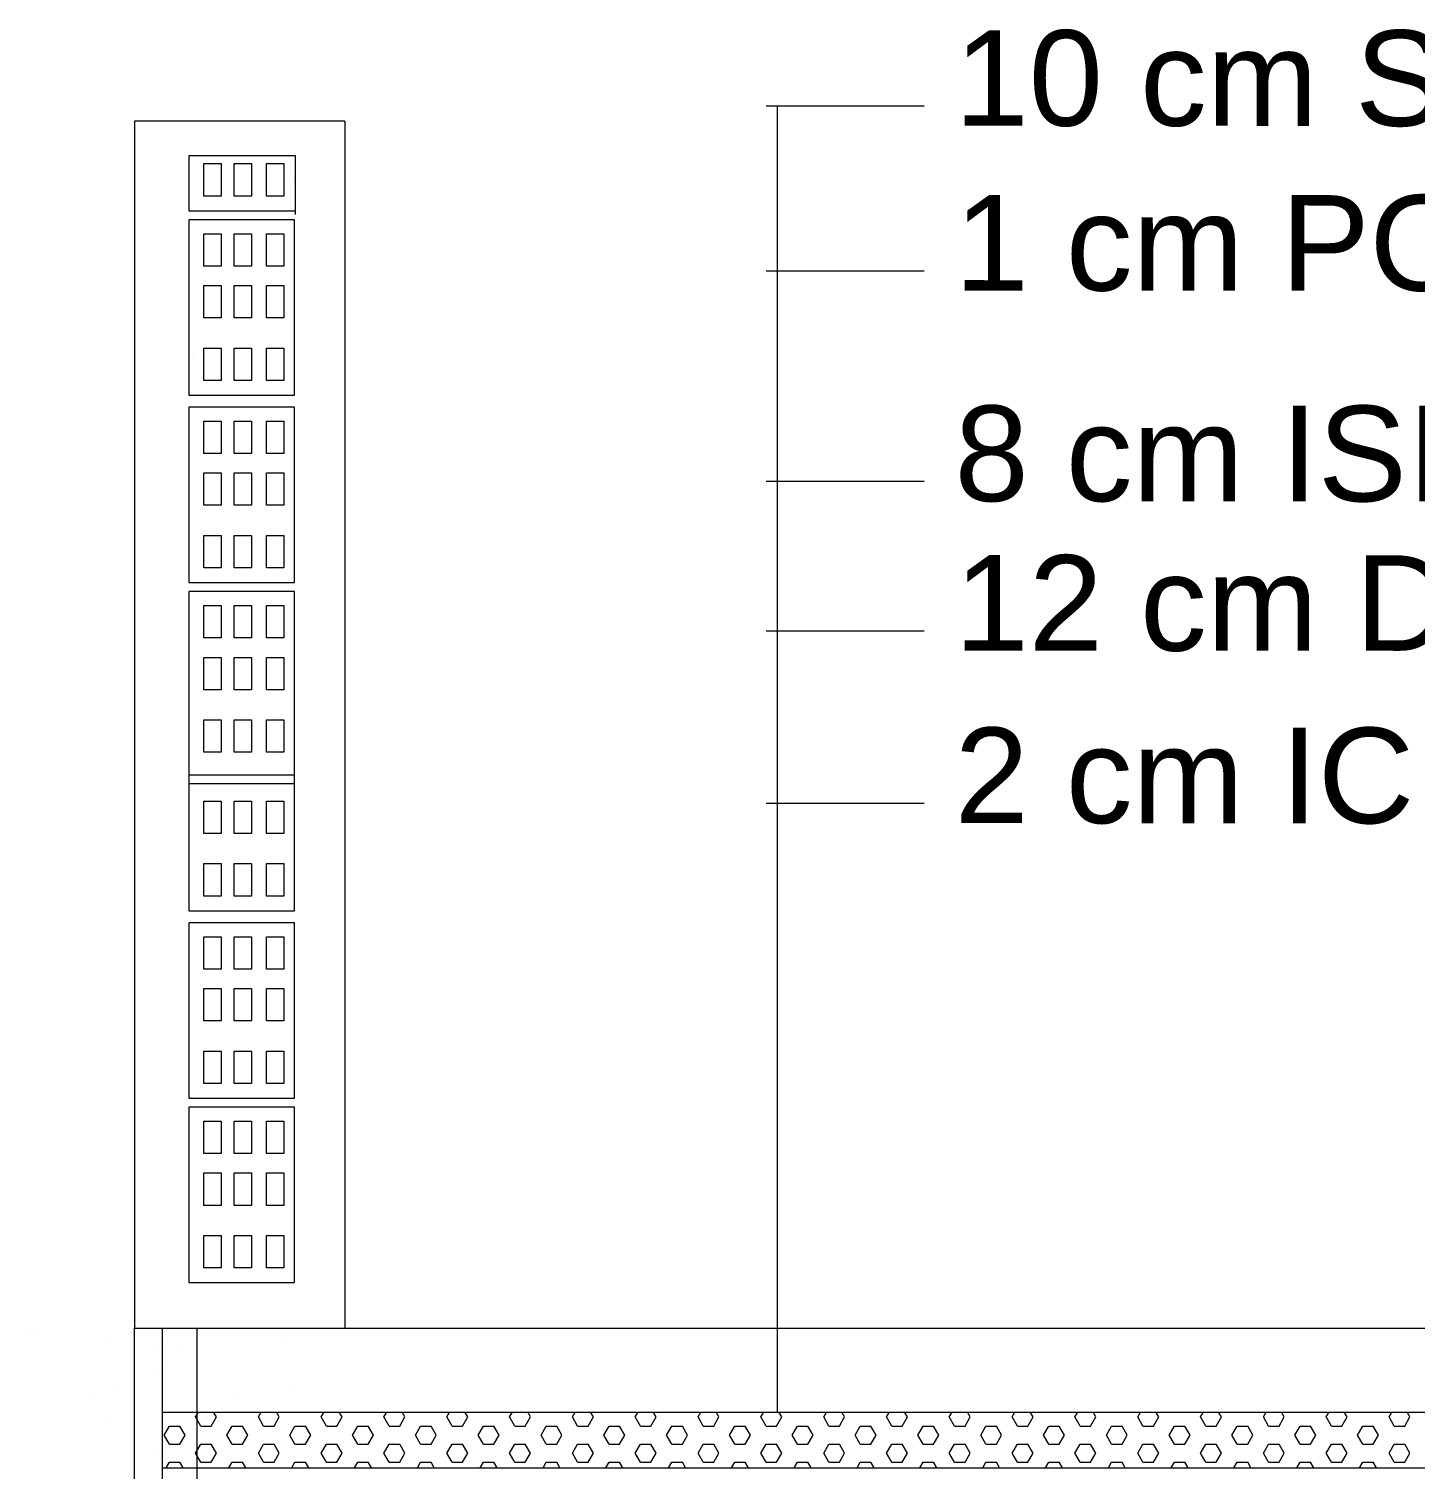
# Model space of a CAD drawing. Header units: inches. Extents: x -7543 to -822, y 102837 to 190349.
# Drawn here: x -822.4852 to -822.4356, y 102837.2786 to 102837.3302 of the extents above; entities that cross this region are included whole.
import ezdxf

# ---------------------------------------------------------------- set-up
doc = ezdxf.new("R2010")
doc.units = ezdxf.units.IN
doc.header["$MEASUREMENT"] = 0
doc.layers.add('PENCERE', color=7, linetype='Continuous', lineweight=18, true_color=0xffb360)
doc.styles.add('MAHAL', font='arial.ttf', dxfattribs={"height": 0.13})

msp = doc.modelspace()

# ---------------------------------------------------------------- linework, layer by layer
at = {"layer": 'PENCERE'}
for p, q in [((-822.4588410978145, 102837.3274875827), (-822.453181885405, 102837.3274875827)), ((-822.4584410642267, 102837.3274875827), (-822.4584410642267, 102837.280696289)), ((-822.4739351920208, 102837.326943945), (-822.4814603132693, 102837.326943945)), ((-822.4814603132693, 102837.326943945), (-822.4814603132693, 102837.283696289)), ((-822.4739351920208, 102837.326943945), (-822.4739351920208, 102837.283696289)), ((-822.479518235737, 102837.3257103468), (-822.479518235737, 102837.3237304845)), ((-822.479518235737, 102837.3257103468), (-822.4757053703033, 102837.3257103468)), ((-822.4757053703033, 102837.3257103468), (-822.4757053703033, 102837.3235943849)), ((-822.4789752778863, 102837.3254179488), (-822.4783566846136, 102837.3254179488)), ((-822.4789752778863, 102837.3242585491), (-822.4789752778863, 102837.3254179488)), ((-822.4783566846136, 102837.3254179488), (-822.4783566846136, 102837.3242585491)), ((-822.4778927302858, 102837.3254179488), (-822.4772741370131, 102837.3254179488)), ((-822.4778927302858, 102837.3242585491), (-822.4778927302858, 102837.3254179488)), ((-822.4772741370131, 102837.3254179488), (-822.4772741370131, 102837.3242585491)), ((-822.4767328600884, 102837.3254179488), (-822.4761142668157, 102837.3254179488)), ((-822.4767328600884, 102837.3242585491), (-822.4767328600884, 102837.3254179488)), ((-822.4761142668157, 102837.3254179488), (-822.4761142668157, 102837.3242585491)), ((-822.4757316780556, 102837.3248631115), (-822.4757381957065, 102837.3248654304)), ((-822.4783566846136, 102837.3242585491), (-822.4789752778863, 102837.3242585491)), ((-822.4772741370131, 102837.3242585491), (-822.4778927302858, 102837.3242585491)), ((-822.4761142668157, 102837.3242585491), (-822.4767328600884, 102837.3242585491)), ((-822.479518235737, 102837.3237304845), (-822.4757316780556, 102837.3237304845)), ((-822.4757316780556, 102837.3234096314), (-822.479518235737, 102837.3234096314)), ((-822.479518235737, 102837.3234096314), (-822.479518235737, 102837.3171253519)), ((-822.4757316780556, 102837.3171253519), (-822.4757316780556, 102837.3234096314)), ((-822.4789752778863, 102837.3229093765), (-822.4783566846136, 102837.3229093765)), ((-822.4789752778863, 102837.3217499767), (-822.4789752778863, 102837.3229093765)), ((-822.4783566846136, 102837.3229093765), (-822.4783566846136, 102837.3217499767)), ((-822.4778927302858, 102837.3229093765), (-822.4772741370131, 102837.3229093765)), ((-822.4778927302858, 102837.3217499767), (-822.4778927302858, 102837.3229093765)), ((-822.4772741370131, 102837.3229093765), (-822.4772741370131, 102837.3217499767)), ((-822.4767328600884, 102837.3229093765), (-822.4761142668157, 102837.3229093765)), ((-822.4767328600884, 102837.3217499767), (-822.4767328600884, 102837.3229093765)), ((-822.4761142668157, 102837.3229093765), (-822.4761142668157, 102837.3217499767)), ((-822.4783566846136, 102837.3217499767), (-822.4789752778863, 102837.3217499767)), ((-822.4772741370131, 102837.3217499767), (-822.4778927302858, 102837.3217499767)), ((-822.4761142668157, 102837.3217499767), (-822.4767328600884, 102837.3217499767)), ((-822.4588410978145, 102837.3215837677), (-822.453181885405, 102837.3215837677)), ((-822.4789752778863, 102837.3210543318), (-822.4783566846136, 102837.3210543318)), ((-822.4789752778863, 102837.3198949321), (-822.4789752778863, 102837.3210543318)), ((-822.4783566846136, 102837.3210543318), (-822.4783566846136, 102837.3198949321)), ((-822.4778927302858, 102837.3210543318), (-822.4772741370131, 102837.3210543318)), ((-822.4778927302858, 102837.3198949321), (-822.4778927302858, 102837.3210543318)), ((-822.4772741370131, 102837.3210543318), (-822.4772741370131, 102837.3198949321)), ((-822.4767328600884, 102837.3210543318), (-822.4761142668157, 102837.3210543318)), ((-822.4767328600884, 102837.3198949321), (-822.4767328600884, 102837.3210543318)), ((-822.4761142668157, 102837.3210543318), (-822.4761142668157, 102837.3198949321)), ((-822.4783566846136, 102837.3198949321), (-822.4789752778863, 102837.3198949321)), ((-822.4772741370131, 102837.3198949321), (-822.4778927302858, 102837.3198949321)), ((-822.4761142668157, 102837.3198949321), (-822.4767328600884, 102837.3198949321)), ((-822.4793781268207, 102837.3185422617), (-822.4793781268207, 102837.3185422617)), ((-822.4789752778863, 102837.3188128163), (-822.4783566846136, 102837.3188128163)), ((-822.4789752778863, 102837.3176534166), (-822.4789752778863, 102837.3188128163)), ((-822.4783566846136, 102837.3188128163), (-822.4783566846136, 102837.3176534166)), ((-822.4778927302858, 102837.3188128163), (-822.4772741370131, 102837.3188128163)), ((-822.4778927302858, 102837.3176534166), (-822.4778927302858, 102837.3188128163)), ((-822.4772741370131, 102837.3188128163), (-822.4772741370131, 102837.3176534166)), ((-822.4767328600884, 102837.3188128163), (-822.4761142668157, 102837.3188128163)), ((-822.4767328600884, 102837.3176534166), (-822.4767328600884, 102837.3188128163)), ((-822.4761142668157, 102837.3188128163), (-822.4761142668157, 102837.3176534166)), ((-822.4783566846136, 102837.3176534166), (-822.4789752778863, 102837.3176534166)), ((-822.4772741370131, 102837.3176534166), (-822.4778927302858, 102837.3176534166)), ((-822.4761142668157, 102837.3176534166), (-822.4767328600884, 102837.3176534166)), ((-822.479518235737, 102837.3171253519), (-822.4757316780556, 102837.3171253519)), ((-822.4757316780556, 102837.3166925434), (-822.479518235737, 102837.3166925434)), ((-822.479518235737, 102837.3166925434), (-822.479518235737, 102837.3104082638)), ((-822.4757316780556, 102837.3104082638), (-822.4757316780556, 102837.3166925434)), ((-822.4789752778863, 102837.3161922884), (-822.4783566846136, 102837.3161922884)), ((-822.4789752778863, 102837.3150328886), (-822.4789752778863, 102837.3161922884)), ((-822.4783566846136, 102837.3161922884), (-822.4783566846136, 102837.3150328886)), ((-822.4778927302858, 102837.3161922884), (-822.4772741370131, 102837.3161922884)), ((-822.4778927302858, 102837.3150328886), (-822.4778927302858, 102837.3161922884)), ((-822.4772741370131, 102837.3161922884), (-822.4772741370131, 102837.3150328886)), ((-822.4767328600884, 102837.3161922884), (-822.4761142668157, 102837.3161922884)), ((-822.4767328600884, 102837.3150328886), (-822.4767328600884, 102837.3161922884)), ((-822.4761142668157, 102837.3161922884), (-822.4761142668157, 102837.3150328886)), ((-822.4783566846136, 102837.3150328886), (-822.4789752778863, 102837.3150328886)), ((-822.4772741370131, 102837.3150328886), (-822.4778927302858, 102837.3150328886)), ((-822.4761142668157, 102837.3150328886), (-822.4767328600884, 102837.3150328886)), ((-822.4789752778863, 102837.3143372437), (-822.4783566846136, 102837.3143372437)), ((-822.4789752778863, 102837.313177844), (-822.4789752778863, 102837.3143372437)), ((-822.4783566846136, 102837.3143372437), (-822.4783566846136, 102837.313177844)), ((-822.4778927302858, 102837.3143372437), (-822.4772741370131, 102837.3143372437)), ((-822.4778927302858, 102837.313177844), (-822.4778927302858, 102837.3143372437)), ((-822.4772741370131, 102837.3143372437), (-822.4772741370131, 102837.313177844)), ((-822.4767328600884, 102837.3143372437), (-822.4761142668157, 102837.3143372437)), ((-822.4767328600884, 102837.313177844), (-822.4767328600884, 102837.3143372437)), ((-822.4761142668157, 102837.3143372437), (-822.4761142668157, 102837.313177844)), ((-822.4588410978145, 102837.3140387391), (-822.453181885405, 102837.3140387391)), ((-822.4783566846136, 102837.313177844), (-822.4789752778863, 102837.313177844)), ((-822.4772741370131, 102837.313177844), (-822.4778927302858, 102837.313177844)), ((-822.4761142668157, 102837.313177844), (-822.4767328600884, 102837.313177844)), ((-822.4789752778863, 102837.3120957282), (-822.4783566846136, 102837.3120957282)), ((-822.4789752778863, 102837.3109363285), (-822.4789752778863, 102837.3120957282)), ((-822.4783566846136, 102837.3120957282), (-822.4783566846136, 102837.3109363285)), ((-822.4778927302858, 102837.3120957282), (-822.4772741370131, 102837.3120957282)), ((-822.4778927302858, 102837.3109363285), (-822.4778927302858, 102837.3120957282)), ((-822.4772741370131, 102837.3120957282), (-822.4772741370131, 102837.3109363285)), ((-822.4767328600884, 102837.3120957282), (-822.4761142668157, 102837.3120957282)), ((-822.4767328600884, 102837.3109363285), (-822.4767328600884, 102837.3120957282)), ((-822.4761142668157, 102837.3120957282), (-822.4761142668157, 102837.3109363285)), ((-822.4783566846136, 102837.3109363285), (-822.4789752778863, 102837.3109363285)), ((-822.4772741370131, 102837.3109363285), (-822.4778927302858, 102837.3109363285)), ((-822.4761142668157, 102837.3109363285), (-822.4767328600884, 102837.3109363285)), ((-822.479518235737, 102837.3104082638), (-822.4757316780556, 102837.3104082638)), ((-822.479518235737, 102837.3100874108), (-822.479518235737, 102837.3038031313)), ((-822.4757316780556, 102837.3100874108), (-822.479518235737, 102837.3100874108)), ((-822.4757316780556, 102837.3038031313), (-822.4757316780556, 102837.3100874108)), ((-822.4789752778863, 102837.3095871559), (-822.4783566846136, 102837.3095871559)), ((-822.4789752778863, 102837.3084277561), (-822.4789752778863, 102837.3095871559)), ((-822.4783566846136, 102837.3095871559), (-822.4783566846136, 102837.3084277561)), ((-822.4778927302858, 102837.3095871559), (-822.4772741370131, 102837.3095871559)), ((-822.4778927302858, 102837.3084277561), (-822.4778927302858, 102837.3095871559)), ((-822.4772741370131, 102837.3095871559), (-822.4772741370131, 102837.3084277561)), ((-822.4767328600884, 102837.3095871559), (-822.4761142668157, 102837.3095871559)), ((-822.4767328600884, 102837.3084277561), (-822.4767328600884, 102837.3095871559)), ((-822.4761142668157, 102837.3095871559), (-822.4761142668157, 102837.3084277561)), ((-822.4588410978133, 102837.3086819953), (-822.4531818854039, 102837.3086819953)), ((-822.4783566846136, 102837.3084277561), (-822.4789752778863, 102837.3084277561)), ((-822.4772741370131, 102837.3084277561), (-822.4778927302858, 102837.3084277561)), ((-822.4761142668157, 102837.3084277561), (-822.4767328600884, 102837.3084277561)), ((-822.4789752778863, 102837.3077321112), (-822.4783566846136, 102837.3077321112)), ((-822.4789752778863, 102837.3065727115), (-822.4789752778863, 102837.3077321112)), ((-822.4783566846136, 102837.3077321112), (-822.4783566846136, 102837.3065727115)), ((-822.4778927302858, 102837.3077321112), (-822.4772741370131, 102837.3077321112)), ((-822.4778927302858, 102837.3065727115), (-822.4778927302858, 102837.3077321112)), ((-822.4772741370131, 102837.3077321112), (-822.4772741370131, 102837.3065727115)), ((-822.4767328600884, 102837.3077321112), (-822.4761142668157, 102837.3077321112)), ((-822.4767328600884, 102837.3065727115), (-822.4767328600884, 102837.3077321112)), ((-822.4761142668157, 102837.3077321112), (-822.4761142668157, 102837.3065727115)), ((-822.4783566846136, 102837.3065727115), (-822.4789752778863, 102837.3065727115)), ((-822.4772741370131, 102837.3065727115), (-822.4778927302858, 102837.3065727115)), ((-822.4761142668157, 102837.3065727115), (-822.4767328600884, 102837.3065727115)), ((-822.4789752778863, 102837.3054905957), (-822.4783566846136, 102837.3054905957)), ((-822.4789752778863, 102837.304331196), (-822.4789752778863, 102837.3054905957)), ((-822.4783566846136, 102837.3054905957), (-822.4783566846136, 102837.304331196)), ((-822.4778927302858, 102837.3054905957), (-822.4772741370131, 102837.3054905957)), ((-822.4778927302858, 102837.304331196), (-822.4778927302858, 102837.3054905957)), ((-822.4772741370131, 102837.3054905957), (-822.4772741370131, 102837.304331196)), ((-822.4767328600884, 102837.3054905957), (-822.4761142668157, 102837.3054905957)), ((-822.4767328600884, 102837.304331196), (-822.4767328600884, 102837.3054905957)), ((-822.4761142668157, 102837.3054905957), (-822.4761142668157, 102837.304331196)), ((-822.479518235737, 102837.3049376498), (-822.479518235737, 102837.2986533703)), ((-822.4757316780556, 102837.2986533703), (-822.4757316780556, 102837.3049376498)), ((-822.4783566846136, 102837.304331196), (-822.4789752778863, 102837.304331196)), ((-822.4772741370131, 102837.304331196), (-822.4778927302858, 102837.304331196)), ((-822.4761142668157, 102837.304331196), (-822.4767328600884, 102837.304331196)), ((-822.479518235737, 102837.303523253), (-822.4757316780556, 102837.303523253)), ((-822.4757316780556, 102837.3032024), (-822.479518235737, 102837.3032024)), ((-822.4789752778863, 102837.3025823502), (-822.4783566846136, 102837.3025823502)), ((-822.4789752778863, 102837.3014229504), (-822.4789752778863, 102837.3025823502)), ((-822.4783566846136, 102837.3025823502), (-822.4783566846136, 102837.3014229504)), ((-822.4778927302858, 102837.3025823502), (-822.4772741370131, 102837.3025823502)), ((-822.4778927302858, 102837.3014229504), (-822.4778927302858, 102837.3025823502)), ((-822.4772741370131, 102837.3025823502), (-822.4772741370131, 102837.3014229504)), ((-822.4767328600884, 102837.3025823502), (-822.4761142668157, 102837.3025823502)), ((-822.4767328600884, 102837.3014229504), (-822.4767328600884, 102837.3025823502)), ((-822.4761142668157, 102837.3025823502), (-822.4761142668157, 102837.3014229504)), ((-822.4588410978145, 102837.3025046686), (-822.453181885405, 102837.3025046686)), ((-822.4783566846136, 102837.3014229504), (-822.4789752778863, 102837.3014229504)), ((-822.4772741370131, 102837.3014229504), (-822.4778927302858, 102837.3014229504)), ((-822.4761142668157, 102837.3014229504), (-822.4767328600884, 102837.3014229504)), ((-822.4789752778863, 102837.3003408347), (-822.4783566846136, 102837.3003408347)), ((-822.4789752778863, 102837.299181435), (-822.4789752778863, 102837.3003408347)), ((-822.4783566846136, 102837.3003408347), (-822.4783566846136, 102837.299181435)), ((-822.4778927302858, 102837.3003408347), (-822.4772741370131, 102837.3003408347)), ((-822.4778927302858, 102837.299181435), (-822.4778927302858, 102837.3003408347)), ((-822.4772741370131, 102837.3003408347), (-822.4772741370131, 102837.299181435)), ((-822.4767328600884, 102837.3003408347), (-822.4761142668157, 102837.3003408347)), ((-822.4767328600884, 102837.299181435), (-822.4767328600884, 102837.3003408347)), ((-822.4761142668157, 102837.3003408347), (-822.4761142668157, 102837.299181435)), ((-822.4783566846136, 102837.299181435), (-822.4789752778863, 102837.299181435)), ((-822.4772741370131, 102837.299181435), (-822.4778927302858, 102837.299181435)), ((-822.4761142668157, 102837.299181435), (-822.4767328600884, 102837.299181435)), ((-822.479518235737, 102837.2986533703), (-822.4757316780556, 102837.2986533703)), ((-822.479518235737, 102837.2982205617), (-822.479518235737, 102837.2919362822)), ((-822.4757316780556, 102837.2982205617), (-822.479518235737, 102837.2982205617)), ((-822.4757316780556, 102837.2919362822), (-822.4757316780556, 102837.2982205617)), ((-822.4789752778863, 102837.2977203067), (-822.4783566846136, 102837.2977203067)), ((-822.4789752778863, 102837.296560907), (-822.4789752778863, 102837.2977203067)), ((-822.4783566846136, 102837.2977203067), (-822.4783566846136, 102837.296560907)), ((-822.4778927302858, 102837.2977203067), (-822.4772741370131, 102837.2977203067)), ((-822.4778927302858, 102837.296560907), (-822.4778927302858, 102837.2977203067)), ((-822.4772741370131, 102837.2977203067), (-822.4772741370131, 102837.296560907)), ((-822.4767328600884, 102837.2977203067), (-822.4761142668157, 102837.2977203067)), ((-822.4767328600884, 102837.296560907), (-822.4767328600884, 102837.2977203067)), ((-822.4761142668157, 102837.2977203067), (-822.4761142668157, 102837.296560907)), ((-822.4783566846136, 102837.296560907), (-822.4789752778863, 102837.296560907)), ((-822.4772741370131, 102837.296560907), (-822.4778927302858, 102837.296560907)), ((-822.4761142668157, 102837.296560907), (-822.4767328600884, 102837.296560907)), ((-822.4789752778863, 102837.2958652621), (-822.4783566846136, 102837.2958652621)), ((-822.4789752778863, 102837.2947058623), (-822.4789752778863, 102837.2958652621)), ((-822.4783566846136, 102837.2958652621), (-822.4783566846136, 102837.2947058623)), ((-822.4778927302858, 102837.2958652621), (-822.4772741370131, 102837.2958652621)), ((-822.4778927302858, 102837.2947058623), (-822.4778927302858, 102837.2958652621)), ((-822.4772741370131, 102837.2958652621), (-822.4772741370131, 102837.2947058623)), ((-822.4767328600884, 102837.2958652621), (-822.4761142668157, 102837.2958652621)), ((-822.4767328600884, 102837.2947058623), (-822.4767328600884, 102837.2958652621)), ((-822.4761142668157, 102837.2958652621), (-822.4761142668157, 102837.2947058623)), ((-822.4783566846136, 102837.2947058623), (-822.4789752778863, 102837.2947058623)), ((-822.4772741370131, 102837.2947058623), (-822.4778927302858, 102837.2947058623)), ((-822.4761142668157, 102837.2947058623), (-822.4767328600884, 102837.2947058623)), ((-822.4789752778863, 102837.2936237466), (-822.4783566846136, 102837.2936237466)), ((-822.4789752778863, 102837.2924643469), (-822.4789752778863, 102837.2936237466)), ((-822.4783566846136, 102837.2936237466), (-822.4783566846136, 102837.2924643469)), ((-822.4778927302858, 102837.2936237466), (-822.4772741370131, 102837.2936237466)), ((-822.4778927302858, 102837.2924643469), (-822.4778927302858, 102837.2936237466)), ((-822.4772741370131, 102837.2936237466), (-822.4772741370131, 102837.2924643469)), ((-822.4767328600884, 102837.2936237466), (-822.4761142668157, 102837.2936237466)), ((-822.4767328600884, 102837.2924643469), (-822.4767328600884, 102837.2936237466)), ((-822.4761142668157, 102837.2936237466), (-822.4761142668157, 102837.2924643469)), ((-822.4783566846136, 102837.2924643469), (-822.4789752778863, 102837.2924643469)), ((-822.4772741370131, 102837.2924643469), (-822.4778927302858, 102837.2924643469)), ((-822.4761142668157, 102837.2924643469), (-822.4767328600884, 102837.2924643469)), ((-822.479518235737, 102837.2919362822), (-822.4757316780556, 102837.2919362822)), ((-822.4757316780556, 102837.2916154292), (-822.479518235737, 102837.2916154292)), ((-822.479518235737, 102837.2916154292), (-822.479518235737, 102837.2853311497)), ((-822.4757316780556, 102837.2853311497), (-822.4757316780556, 102837.2916154292)), ((-822.4789752778863, 102837.2911151742), (-822.4783566846136, 102837.2911151742)), ((-822.4789752778863, 102837.2899557745), (-822.4789752778863, 102837.2911151742)), ((-822.4783566846136, 102837.2911151742), (-822.4783566846136, 102837.2899557745)), ((-822.4778927302858, 102837.2911151742), (-822.4772741370131, 102837.2911151742)), ((-822.4778927302858, 102837.2899557745), (-822.4778927302858, 102837.2911151742)), ((-822.4772741370131, 102837.2911151742), (-822.4772741370131, 102837.2899557745)), ((-822.4767328600884, 102837.2911151742), (-822.4761142668157, 102837.2911151742)), ((-822.4767328600884, 102837.2899557745), (-822.4767328600884, 102837.2911151742)), ((-822.4761142668157, 102837.2911151742), (-822.4761142668157, 102837.2899557745)), ((-822.4783566846136, 102837.2899557745), (-822.4789752778863, 102837.2899557745)), ((-822.4772741370131, 102837.2899557745), (-822.4778927302858, 102837.2899557745)), ((-822.4761142668157, 102837.2899557745), (-822.4767328600884, 102837.2899557745)), ((-822.4789752778863, 102837.2892601296), (-822.4783566846136, 102837.2892601296)), ((-822.4789752778863, 102837.2881007298), (-822.4789752778863, 102837.2892601296)), ((-822.4783566846136, 102837.2892601296), (-822.4783566846136, 102837.2881007298)), ((-822.4778927302858, 102837.2892601296), (-822.4772741370131, 102837.2892601296)), ((-822.4778927302858, 102837.2881007298), (-822.4778927302858, 102837.2892601296)), ((-822.4772741370131, 102837.2892601296), (-822.4772741370131, 102837.2881007298)), ((-822.4767328600884, 102837.2892601296), (-822.4761142668157, 102837.2892601296)), ((-822.4767328600884, 102837.2881007298), (-822.4767328600884, 102837.2892601296)), ((-822.4761142668157, 102837.2892601296), (-822.4761142668157, 102837.2881007298)), ((-822.4783566846136, 102837.2881007298), (-822.4789752778863, 102837.2881007298)), ((-822.4772741370131, 102837.2881007298), (-822.4778927302858, 102837.2881007298)), ((-822.4761142668157, 102837.2881007298), (-822.4767328600884, 102837.2881007298)), ((-822.4789752778863, 102837.2870186141), (-822.4783566846136, 102837.2870186141)), ((-822.4789752778863, 102837.2858592143), (-822.4789752778863, 102837.2870186141)), ((-822.4783566846136, 102837.2870186141), (-822.4783566846136, 102837.2858592143)), ((-822.4778927302858, 102837.2870186141), (-822.4772741370131, 102837.2870186141)), ((-822.4778927302858, 102837.2858592143), (-822.4778927302858, 102837.2870186141)), ((-822.4772741370131, 102837.2870186141), (-822.4772741370131, 102837.2858592143)), ((-822.4767328600884, 102837.2870186141), (-822.4761142668157, 102837.2870186141)), ((-822.4767328600884, 102837.2858592143), (-822.4767328600884, 102837.2870186141)), ((-822.4761142668157, 102837.2870186141), (-822.4761142668157, 102837.2858592143)), ((-822.4783566846136, 102837.2858592143), (-822.4789752778863, 102837.2858592143)), ((-822.4772741370131, 102837.2858592143), (-822.4778927302858, 102837.2858592143)), ((-822.4761142668157, 102837.2858592143), (-822.4767328600884, 102837.2858592143)), ((-822.479518235737, 102837.2853311497), (-822.4757316780556, 102837.2853311497)), ((-822.4852492054473, 102837.2835188848), (-822.4852492054473, 102837.2835188848)), ((-822.4851252629094, 102837.2836173543), (-822.4851252629094, 102837.2836173543)), ((-822.4824087039892, 102837.2832597125), (-822.4824087039892, 102837.2832597125)), ((-822.4814603132693, 102837.283696289), (-822.3770801988355, 102837.283696289)), ((-822.4814603132693, 102837.249446289), (-822.4814603132693, 102837.283696289)), ((-822.4804603132693, 102837.250446289), (-822.4804603132693, 102837.283696289)), ((-822.4792152113446, 102837.251696289), (-822.4792152113446, 102837.283696289)), ((-822.4760231514454, 102837.2833580485), (-822.4760231514454, 102837.2833580485)), ((-822.4807827344165, 102837.2830456496), (-822.4807827344165, 102837.2830456496)), ((-822.4805490145138, 102837.2832102334), (-822.4805490145138, 102837.2832102334)), ((-822.4797417173121, 102837.2829085971), (-822.4797417173121, 102837.2829085971)), ((-822.4803329913026, 102837.2824810142), (-822.4803329913026, 102837.2824810142)), ((-822.480701629971, 102837.2821432191), (-822.480701629971, 102837.2821432191)), ((-822.4830867953846, 102837.2812072206), (-822.4830867953846, 102837.2812072206)), ((-822.4820571309288, 102837.2815732881), (-822.4820571309288, 102837.2815732881)), ((-822.4779706161579, 102837.2812317588), (-822.4779706161579, 102837.2812317588)), ((-822.4758288472052, 102837.28156197), (-822.4758288472052, 102837.28156197)), ((-822.4804603132693, 102837.280696289), (-822.3770801988355, 102837.280696289)), ((-822.4792772590282, 102837.2805195634), (-822.479175226426, 102837.280696289)), ((-822.4785272566198, 102837.2805195657), (-822.4786292879106, 102837.280696289)), ((-822.4770272590279, 102837.2805195634), (-822.4769252264255, 102837.280696289)), ((-822.4762772566195, 102837.2805195657), (-822.47637928791, 102837.280696289)), ((-822.4747772590274, 102837.2805195634), (-822.4746752264249, 102837.280696289)), ((-822.474027256619, 102837.2805195657), (-822.4741292879095, 102837.280696289)), ((-822.472527259027, 102837.2805195634), (-822.4724252264243, 102837.280696289)), ((-822.4717772566187, 102837.2805195657), (-822.4718792879089, 102837.280696289)), ((-822.4702772590265, 102837.2805195634), (-822.4701752264237, 102837.280696289)), ((-822.4695272566182, 102837.2805195657), (-822.4696292879083, 102837.280696289)), ((-822.4680272590261, 102837.2805195634), (-822.4679252264232, 102837.280696289)), ((-822.4672772566178, 102837.2805195657), (-822.4673792879079, 102837.280696289)), ((-822.4657772590257, 102837.2805195634), (-822.4656752264227, 102837.280696289)), ((-822.4650272566174, 102837.2805195657), (-822.4651292879073, 102837.280696289)), ((-822.4635272590253, 102837.2805195634), (-822.4634252264221, 102837.280696289)), ((-822.462777256617, 102837.2805195657), (-822.4628792879067, 102837.280696289)), ((-822.4612772590249, 102837.2805195634), (-822.4611752264216, 102837.280696289)), ((-822.4605272566165, 102837.2805195657), (-822.4606292879062, 102837.280696289)), ((-822.4590272590244, 102837.2805195634), (-822.458925226421, 102837.280696289)), ((-822.4582772566162, 102837.2805195657), (-822.4583792879056, 102837.280696289)), ((-822.4567772590241, 102837.2805195634), (-822.4566752264204, 102837.280696289)), ((-822.4560272566157, 102837.2805195657), (-822.456129287905, 102837.280696289)), ((-822.4545272590236, 102837.2805195634), (-822.4544252264199, 102837.280696289)), ((-822.4537772566152, 102837.2805195657), (-822.4538792879044, 102837.280696289)), ((-822.4522772590232, 102837.2805195634), (-822.4521752264193, 102837.280696289)), ((-822.4515272566149, 102837.2805195657), (-822.4516292879039, 102837.280696289)), ((-822.4500272590228, 102837.2805195634), (-822.4499252264187, 102837.280696289)), ((-822.4492772566144, 102837.2805195657), (-822.4493792879033, 102837.280696289)), ((-822.4477772590224, 102837.2805195634), (-822.4476752264181, 102837.280696289)), ((-822.447027256614, 102837.2805195657), (-822.4471292879027, 102837.280696289)), ((-822.4455272590219, 102837.2805195634), (-822.4454252264177, 102837.280696289)), ((-822.4447772566136, 102837.2805195657), (-822.4448792879023, 102837.280696289)), ((-822.4432772590216, 102837.2805195634), (-822.4431752264171, 102837.280696289)), ((-822.4425272566132, 102837.2805195657), (-822.4426292879017, 102837.280696289)), ((-822.4410272590211, 102837.2805195634), (-822.4409252264165, 102837.280696289)), ((-822.4402772566127, 102837.2805195657), (-822.4403792879011, 102837.280696289)), ((-822.4387772590206, 102837.2805195634), (-822.438675226416, 102837.280696289)), ((-822.4380272566124, 102837.2805195657), (-822.4381292879006, 102837.280696289)), ((-822.4365272590203, 102837.2805195634), (-822.4364252264154, 102837.280696289)), ((-822.4357772566119, 102837.2805195657), (-822.4358792879, 102837.280696289)), ((-822.4824416044859, 102837.2805488262), (-822.4824416044859, 102837.2805488262)), ((-822.4804022590283, 102837.2798700443), (-822.4802147590284, 102837.2801948039)), ((-822.4802147597914, 102837.2801948071), (-822.4798397597913, 102837.2801948071)), ((-822.4796522566202, 102837.2798700466), (-822.4798397566202, 102837.2801948061)), ((-822.47908975662, 102837.2801948061), (-822.47927725662, 102837.2805195657)), ((-822.4790897597913, 102837.2801948071), (-822.4787147597913, 102837.2801948071)), ((-822.4787147590281, 102837.2801948039), (-822.478527259028, 102837.2805195634)), ((-822.478152259028, 102837.2798700443), (-822.4779647590279, 102837.2801948039)), ((-822.4779647597913, 102837.2801948071), (-822.4775897597913, 102837.2801948071)), ((-822.4774022566198, 102837.2798700466), (-822.4775897566198, 102837.2801948061)), ((-822.4768397566196, 102837.2801948061), (-822.4770272566196, 102837.2805195657)), ((-822.4768397597913, 102837.2801948071), (-822.4764647597913, 102837.2801948071)), ((-822.4764647590276, 102837.2801948039), (-822.4762772590277, 102837.2805195634)), ((-822.4759022590275, 102837.2798700443), (-822.4757147590275, 102837.2801948039)), ((-822.4757147597913, 102837.2801948071), (-822.4753397597913, 102837.2801948071)), ((-822.4751522566194, 102837.2798700466), (-822.4753397566193, 102837.2801948061)), ((-822.4745897566191, 102837.2801948061), (-822.4747772566192, 102837.2805195657)), ((-822.4745897597913, 102837.2801948071), (-822.4742147597913, 102837.2801948071)), ((-822.4742147590273, 102837.2801948039), (-822.4740272590273, 102837.2805195634)), ((-822.4736522590272, 102837.2798700443), (-822.4734647590271, 102837.2801948039)), ((-822.4734647597913, 102837.2801948071), (-822.4730897597913, 102837.2801948071)), ((-822.4729022566189, 102837.2798700466), (-822.473089756619, 102837.2801948061)), ((-822.4723397566188, 102837.2801948061), (-822.4725272566188, 102837.2805195657)), ((-822.4723397597913, 102837.2801948071), (-822.4719647597913, 102837.2801948071)), ((-822.4719647590268, 102837.2801948039), (-822.4717772590268, 102837.2805195634)), ((-822.4714022590267, 102837.2798700443), (-822.4712147590267, 102837.2801948039)), ((-822.4712147597913, 102837.2801948071), (-822.4708397597913, 102837.2801948071)), ((-822.4706522566185, 102837.2798700466), (-822.4708397566185, 102837.2801948061)), ((-822.4700897566183, 102837.2801948061), (-822.4702772566184, 102837.2805195657)), ((-822.4700897597913, 102837.2801948071), (-822.4697147597913, 102837.2801948071)), ((-822.4697147590264, 102837.2801948039), (-822.4695272590264, 102837.2805195634)), ((-822.4691522590263, 102837.2798700443), (-822.4689647590263, 102837.2801948039)), ((-822.4689647597913, 102837.2801948071), (-822.4685897597913, 102837.2801948071)), ((-822.4684022566181, 102837.2798700466), (-822.468589756618, 102837.2801948061)), ((-822.4678397566179, 102837.2801948061), (-822.4680272566179, 102837.2805195657)), ((-822.4678397597913, 102837.2801948071), (-822.4674647597913, 102837.2801948071)), ((-822.467464759026, 102837.2801948039), (-822.467277259026, 102837.2805195634)), ((-822.4669022590258, 102837.2798700443), (-822.4667147590259, 102837.2801948039)), ((-822.4667147597913, 102837.2801948071), (-822.4663397597913, 102837.2801948071)), ((-822.4661522566176, 102837.2798700466), (-822.4663397566177, 102837.2801948061)), ((-822.4655897566175, 102837.2801948061), (-822.4657772566176, 102837.2805195657)), ((-822.4655897597913, 102837.2801948071), (-822.4652147597913, 102837.2801948071)), ((-822.4652147590256, 102837.2801948039), (-822.4650272590256, 102837.2805195634)), ((-822.4646522590255, 102837.2798700443), (-822.4644647590254, 102837.2801948039)), ((-822.4644647597913, 102837.2801948071), (-822.4640897597912, 102837.2801948071)), ((-822.4639022566172, 102837.2798700466), (-822.4640897566172, 102837.2801948061)), ((-822.4633397566171, 102837.2801948061), (-822.4635272566171, 102837.2805195657)), ((-822.4633397597913, 102837.2801948071), (-822.4629647597912, 102837.2801948071)), ((-822.4629647590251, 102837.2801948039), (-822.4627772590252, 102837.2805195634)), ((-822.462402259025, 102837.2798700443), (-822.4622147590251, 102837.2801948039)), ((-822.4622147597913, 102837.2801948071), (-822.4618397597912, 102837.2801948071)), ((-822.4616522566168, 102837.2798700466), (-822.4618397566168, 102837.2801948061)), ((-822.4610897566167, 102837.2801948061), (-822.4612772566167, 102837.2805195657)), ((-822.4610897597913, 102837.2801948071), (-822.4607147597912, 102837.2801948071)), ((-822.4607147590248, 102837.2801948039), (-822.4605272590247, 102837.2805195634)), ((-822.4601522590245, 102837.2798700443), (-822.4599647590246, 102837.2801948039)), ((-822.4599647597913, 102837.2801948071), (-822.4595897597912, 102837.2801948071)), ((-822.4594022566164, 102837.2798700466), (-822.4595897566164, 102837.2801948061)), ((-822.4588397566163, 102837.2801948061), (-822.4590272566163, 102837.2805195657)), ((-822.4588397597913, 102837.2801948071), (-822.4584647597912, 102837.2801948071)), ((-822.4584647590243, 102837.2801948039), (-822.4582772590243, 102837.2805195634)), ((-822.4579022590242, 102837.2798700443), (-822.4577147590242, 102837.2801948039)), ((-822.4577147597913, 102837.2801948071), (-822.4573397597912, 102837.2801948071)), ((-822.4571522566159, 102837.2798700466), (-822.457339756616, 102837.2801948061)), ((-822.4565897566158, 102837.2801948061), (-822.4567772566159, 102837.2805195657)), ((-822.4565897597913, 102837.2801948071), (-822.4562147597912, 102837.2801948071)), ((-822.4562147590239, 102837.2801948039), (-822.4560272590239, 102837.2805195634)), ((-822.4556522590237, 102837.2798700443), (-822.4554647590237, 102837.2801948039)), ((-822.4554647597913, 102837.2801948071), (-822.4550897597912, 102837.2801948071)), ((-822.4549022566156, 102837.2798700466), (-822.4550897566155, 102837.2801948061)), ((-822.4543397566154, 102837.2801948061), (-822.4545272566154, 102837.2805195657)), ((-822.4543397597913, 102837.2801948071), (-822.4539647597913, 102837.2801948071)), ((-822.4539647590235, 102837.2801948039), (-822.4537772590235, 102837.2805195634)), ((-822.4534022590233, 102837.2798700443), (-822.4532147590234, 102837.2801948039)), ((-822.4532147597913, 102837.2801948071), (-822.4528397597913, 102837.2801948071)), ((-822.4526522566151, 102837.2798700466), (-822.4528397566152, 102837.2801948061)), ((-822.452089756615, 102837.2801948061), (-822.452277256615, 102837.2805195657)), ((-822.4520897597913, 102837.2801948071), (-822.4517147597913, 102837.2801948071)), ((-822.451714759023, 102837.2801948039), (-822.451527259023, 102837.2805195634)), ((-822.4511522590229, 102837.2798700443), (-822.4509647590229, 102837.2801948039)), ((-822.4509647597913, 102837.2801948071), (-822.4505897597913, 102837.2801948071)), ((-822.4504022566147, 102837.2798700466), (-822.4505897566147, 102837.2801948061)), ((-822.4498397566146, 102837.2801948061), (-822.4500272566146, 102837.2805195657)), ((-822.4498397597913, 102837.2801948071), (-822.4494647597913, 102837.2801948071)), ((-822.4494647590226, 102837.2801948039), (-822.4492772590227, 102837.2805195634)), ((-822.4489022590225, 102837.2798700443), (-822.4487147590226, 102837.2801948039)), ((-822.4487147597913, 102837.2801948071), (-822.4483397597913, 102837.2801948071)), ((-822.4481522566143, 102837.2798700466), (-822.4483397566144, 102837.2801948061)), ((-822.4475897566142, 102837.2801948061), (-822.4477772566141, 102837.2805195657)), ((-822.4475897597913, 102837.2801948071), (-822.4472147597913, 102837.2801948071)), ((-822.4472147590222, 102837.2801948039), (-822.4470272590222, 102837.2805195634)), ((-822.446652259022, 102837.2798700443), (-822.4464647590221, 102837.2801948039)), ((-822.4464647597913, 102837.2801948071), (-822.4460897597913, 102837.2801948071)), ((-822.4459022566139, 102837.2798700466), (-822.4460897566139, 102837.2801948061)), ((-822.4453397566137, 102837.2801948061), (-822.4455272566138, 102837.2805195657)), ((-822.4453397597913, 102837.2801948071), (-822.4449647597913, 102837.2801948071)), ((-822.4449647590218, 102837.2801948039), (-822.4447772590217, 102837.2805195634)), ((-822.4444022590217, 102837.2798700443), (-822.4442147590216, 102837.2801948039)), ((-822.4442147597913, 102837.2801948071), (-822.4438397597913, 102837.2801948071)), ((-822.4436522566134, 102837.2798700466), (-822.4438397566134, 102837.2801948061)), ((-822.4430897566133, 102837.2801948061), (-822.4432772566133, 102837.2805195657)), ((-822.4430897597913, 102837.2801948071), (-822.4427147597913, 102837.2801948071)), ((-822.4427147590213, 102837.2801948039), (-822.4425272590214, 102837.2805195634)), ((-822.4421522590212, 102837.2798700443), (-822.4419647590213, 102837.2801948039)), ((-822.4419647597913, 102837.2801948071), (-822.4415897597913, 102837.2801948071)), ((-822.4414022566131, 102837.2798700466), (-822.441589756613, 102837.2801948061)), ((-822.440839756613, 102837.2801948061), (-822.4410272566129, 102837.2805195657)), ((-822.4408397597913, 102837.2801948071), (-822.4404647597913, 102837.2801948071)), ((-822.440464759021, 102837.2801948039), (-822.440277259021, 102837.2805195634)), ((-822.4399022590208, 102837.2798700443), (-822.4397147590208, 102837.2801948039)), ((-822.4397147597913, 102837.2801948071), (-822.4393397597913, 102837.2801948071)), ((-822.4391522566126, 102837.2798700466), (-822.4393397566126, 102837.2801948061)), ((-822.4385897566125, 102837.2801948061), (-822.4387772566124, 102837.2805195657)), ((-822.4385897597913, 102837.2801948071), (-822.4382147597913, 102837.2801948071)), ((-822.4382147590205, 102837.2801948039), (-822.4380272590206, 102837.2805195634)), ((-822.4376522590204, 102837.2798700443), (-822.4374647590204, 102837.2801948039)), ((-822.4374647597913, 102837.2801948071), (-822.4370897597913, 102837.2801948071)), ((-822.4369022566123, 102837.2798700466), (-822.4370897566122, 102837.2801948061)), ((-822.436339756612, 102837.2801948061), (-822.4365272566121, 102837.2805195657)), ((-822.4363397597913, 102837.2801948071), (-822.4359647597913, 102837.2801948071)), ((-822.4359647590201, 102837.2801948039), (-822.4357772590201, 102837.2805195634)), ((-822.4802147566203, 102837.2795452871), (-822.4804022566203, 102837.2798700466)), ((-822.4798397590282, 102837.2795452848), (-822.4796522590282, 102837.2798700443)), ((-822.4779647566199, 102837.2795452871), (-822.4781522566199, 102837.2798700466)), ((-822.4775897590279, 102837.2795452848), (-822.4774022590278, 102837.2798700443)), ((-822.4757147566195, 102837.2795452871), (-822.4759022566195, 102837.2798700466)), ((-822.4753397590274, 102837.2795452848), (-822.4751522590274, 102837.2798700443)), ((-822.473464756619, 102837.2795452871), (-822.4736522566191, 102837.2798700466)), ((-822.473089759027, 102837.2795452848), (-822.472902259027, 102837.2798700443)), ((-822.4712147566187, 102837.2795452871), (-822.4714022566186, 102837.2798700466)), ((-822.4708397590265, 102837.2795452848), (-822.4706522590266, 102837.2798700443)), ((-822.4689647566182, 102837.2795452871), (-822.4691522566183, 102837.2798700466)), ((-822.4685897590261, 102837.2795452848), (-822.4684022590261, 102837.2798700443)), ((-822.4667147566178, 102837.2795452871), (-822.4669022566178, 102837.2798700466)), ((-822.4663397590257, 102837.2795452848), (-822.4661522590258, 102837.2798700443)), ((-822.4644647566174, 102837.2795452871), (-822.4646522566173, 102837.2798700466)), ((-822.4640897590252, 102837.2795452848), (-822.4639022590253, 102837.2798700443)), ((-822.462214756617, 102837.2795452871), (-822.462402256617, 102837.2798700466)), ((-822.4618397590249, 102837.2795452848), (-822.4616522590248, 102837.2798700443)), ((-822.4599647566165, 102837.2795452871), (-822.4601522566165, 102837.2798700466)), ((-822.4595897590244, 102837.2795452848), (-822.4594022590245, 102837.2798700443)), ((-822.457714756616, 102837.2795452871), (-822.4579022566161, 102837.2798700466)), ((-822.4573397590241, 102837.2795452848), (-822.457152259024, 102837.2798700443)), ((-822.4554647566157, 102837.2795452871), (-822.4556522566157, 102837.2798700466)), ((-822.4550897590236, 102837.2795452848), (-822.4549022590236, 102837.2798700443)), ((-822.4532147566152, 102837.2795452871), (-822.4534022566153, 102837.2798700466)), ((-822.4528397590232, 102837.2795452848), (-822.4526522590232, 102837.2798700443)), ((-822.4509647566149, 102837.2795452871), (-822.4511522566148, 102837.2798700466)), ((-822.4505897590227, 102837.2795452848), (-822.4504022590228, 102837.2798700443)), ((-822.4487147566144, 102837.2795452871), (-822.4489022566145, 102837.2798700466)), ((-822.4483397590224, 102837.2795452848), (-822.4481522590223, 102837.2798700443)), ((-822.446464756614, 102837.2795452871), (-822.446652256614, 102837.2798700466)), ((-822.4460897590219, 102837.2795452848), (-822.445902259022, 102837.2798700443)), ((-822.4442147566136, 102837.2795452871), (-822.4444022566136, 102837.2798700466)), ((-822.4438397590216, 102837.2795452848), (-822.4436522590215, 102837.2798700443)), ((-822.4419647566132, 102837.2795452871), (-822.4421522566131, 102837.2798700466)), ((-822.4415897590211, 102837.2795452848), (-822.4414022590211, 102837.2798700443)), ((-822.4397147566127, 102837.2795452871), (-822.4399022566128, 102837.2798700466)), ((-822.4393397590206, 102837.2795452848), (-822.4391522590206, 102837.2798700443)), ((-822.4374647566124, 102837.2795452871), (-822.4376522566123, 102837.2798700466)), ((-822.4370897590203, 102837.2795452848), (-822.4369022590203, 102837.2798700443)), ((-822.4806750012301, 102837.2793565859), (-822.4806750012301, 102837.2793565859)), ((-822.4802147597914, 102837.279545288), (-822.4798397597913, 102837.279545288)), ((-822.4792772590281, 102837.2792205253), (-822.479089759028, 102837.2795452848)), ((-822.4790897566202, 102837.278895768), (-822.4792772566202, 102837.2792205276)), ((-822.4790897597913, 102837.279545288), (-822.4787147597913, 102837.279545288)), ((-822.478714759028, 102837.2788957658), (-822.4785272590279, 102837.2792205253)), ((-822.47852725662, 102837.2792205276), (-822.47871475662, 102837.2795452871)), ((-822.4779647597913, 102837.279545288), (-822.4775897597913, 102837.279545288)), ((-822.4770272590276, 102837.2792205253), (-822.4768397590277, 102837.2795452848)), ((-822.4768397566197, 102837.278895768), (-822.4770272566197, 102837.2792205276)), ((-822.4768397597913, 102837.279545288), (-822.4764647597913, 102837.279545288)), ((-822.4764647590275, 102837.2788957658), (-822.4762772590275, 102837.2792205253)), ((-822.4762772566196, 102837.2792205276), (-822.4764647566196, 102837.2795452871)), ((-822.4757147597913, 102837.279545288), (-822.4753397597913, 102837.279545288)), ((-822.4747772590272, 102837.2792205253), (-822.4745897590273, 102837.2795452848)), ((-822.4745897566194, 102837.278895768), (-822.4747772566193, 102837.2792205276)), ((-822.4745897597913, 102837.279545288), (-822.4742147597913, 102837.279545288)), ((-822.4742147590271, 102837.2788957658), (-822.4740272590271, 102837.2792205253)), ((-822.4740272566191, 102837.2792205276), (-822.4742147566192, 102837.2795452871)), ((-822.4734647597913, 102837.279545288), (-822.4730897597913, 102837.279545288)), ((-822.4725272590268, 102837.2792205253), (-822.4723397590268, 102837.2795452848)), ((-822.4723397566189, 102837.278895768), (-822.472527256619, 102837.2792205276)), ((-822.4723397597913, 102837.279545288), (-822.4719647597913, 102837.279545288)), ((-822.4719647590267, 102837.2788957657), (-822.4717772590267, 102837.2792205253)), ((-822.4717772566188, 102837.2792205276), (-822.4719647566188, 102837.2795452871)), ((-822.4712147597913, 102837.279545288), (-822.4708397597913, 102837.279545288)), ((-822.4702772590264, 102837.2792205253), (-822.4700897590265, 102837.2795452848)), ((-822.4700897566184, 102837.278895768), (-822.4702772566185, 102837.2792205276)), ((-822.4700897597913, 102837.279545288), (-822.4697147597913, 102837.279545288)), ((-822.4697147590263, 102837.2788957657), (-822.4695272590263, 102837.2792205253)), ((-822.4695272566183, 102837.2792205276), (-822.4697147566184, 102837.2795452871)), ((-822.4689647597913, 102837.279545288), (-822.4685897597913, 102837.279545288)), ((-822.468027259026, 102837.2792205253), (-822.467839759026, 102837.2795452848)), ((-822.4678397566181, 102837.278895768), (-822.4680272566181, 102837.2792205276)), ((-822.4678397597913, 102837.279545288), (-822.4674647597913, 102837.279545288)), ((-822.4674647590258, 102837.2788957657), (-822.4672772590259, 102837.2792205253)), ((-822.467277256618, 102837.2792205276), (-822.4674647566179, 102837.2795452871)), ((-822.4667147597913, 102837.279545288), (-822.4663397597913, 102837.279545288)), ((-822.4657772590256, 102837.2792205253), (-822.4655897590255, 102837.2795452848)), ((-822.4655897566176, 102837.278895768), (-822.4657772566177, 102837.2792205276)), ((-822.4655897597913, 102837.279545288), (-822.4652147597913, 102837.279545288)), ((-822.4652147590255, 102837.2788957657), (-822.4650272590254, 102837.2792205253)), ((-822.4650272566175, 102837.2792205276), (-822.4652147566176, 102837.2795452871)), ((-822.4644647597913, 102837.279545288), (-822.4640897597912, 102837.279545288)), ((-822.4635272590251, 102837.2792205253), (-822.4633397590252, 102837.2795452848)), ((-822.4633397566172, 102837.278895768), (-822.4635272566172, 102837.2792205276)), ((-822.4633397597913, 102837.279545288), (-822.4629647597912, 102837.279545288)), ((-822.462964759025, 102837.2788957657), (-822.4627772590251, 102837.2792205253)), ((-822.4627772566171, 102837.2792205276), (-822.4629647566171, 102837.2795452871)), ((-822.4622147597913, 102837.279545288), (-822.4618397597912, 102837.279545288)), ((-822.4612772590248, 102837.2792205253), (-822.4610897590247, 102837.2795452848)), ((-822.4610897566168, 102837.278895768), (-822.4612772566168, 102837.2792205276)), ((-822.4610897597913, 102837.279545288), (-822.4607147597912, 102837.279545288)), ((-822.4607147590245, 102837.2788957657), (-822.4605272590246, 102837.2792205253)), ((-822.4605272566167, 102837.2792205276), (-822.4607147566167, 102837.2795452871)), ((-822.4599647597913, 102837.279545288), (-822.4595897597912, 102837.279545288)), ((-822.4590272590243, 102837.2792205253), (-822.4588397590243, 102837.2795452848)), ((-822.4588397566164, 102837.278895768), (-822.4590272566164, 102837.2792205276)), ((-822.4588397597913, 102837.279545288), (-822.4584647597912, 102837.279545288)), ((-822.4584647590242, 102837.2788957657), (-822.4582772590242, 102837.2792205253)), ((-822.4582772566163, 102837.2792205276), (-822.4584647566162, 102837.2795452871)), ((-822.4577147597913, 102837.279545288), (-822.4573397597912, 102837.279545288)), ((-822.4567772590239, 102837.2792205253), (-822.4565897590239, 102837.2795452848)), ((-822.456589756616, 102837.278895768), (-822.456777256616, 102837.2792205276)), ((-822.4565897597913, 102837.279545288), (-822.4562147597912, 102837.279545288)), ((-822.4562147590237, 102837.2788957657), (-822.4560272590237, 102837.2792205253)), ((-822.4560272566158, 102837.2792205276), (-822.4562147566159, 102837.2795452871)), ((-822.4554647597913, 102837.279545288), (-822.4550897597912, 102837.279545288)), ((-822.4545272590235, 102837.2792205253), (-822.4543397590235, 102837.2795452848)), ((-822.4543397566156, 102837.278895768), (-822.4545272566155, 102837.2792205276)), ((-822.4543397597913, 102837.279545288), (-822.4539647597913, 102837.279545288)), ((-822.4539647590234, 102837.2788957657), (-822.4537772590234, 102837.2792205253)), ((-822.4537772566154, 102837.2792205276), (-822.4539647566154, 102837.2795452871)), ((-822.4532147597913, 102837.279545288), (-822.4528397597913, 102837.279545288)), ((-822.452277259023, 102837.2792205253), (-822.452089759023, 102837.2795452848)), ((-822.4520897566151, 102837.278895768), (-822.4522772566152, 102837.2792205276)), ((-822.4520897597913, 102837.279545288), (-822.4517147597913, 102837.279545288)), ((-822.4517147590229, 102837.2788957657), (-822.4515272590229, 102837.2792205253)), ((-822.451527256615, 102837.2792205276), (-822.451714756615, 102837.2795452871)), ((-822.4509647597913, 102837.279545288), (-822.4505897597913, 102837.279545288)), ((-822.4500272590226, 102837.2792205253), (-822.4498397590227, 102837.2795452848)), ((-822.4498397566147, 102837.278895768), (-822.4500272566147, 102837.2792205276)), ((-822.4498397597913, 102837.279545288), (-822.4494647597913, 102837.279545288)), ((-822.4494647590225, 102837.2788957657), (-822.4492772590224, 102837.2792205253)), ((-822.4492772566146, 102837.2792205276), (-822.4494647566146, 102837.2795452871)), ((-822.4487147597913, 102837.279545288), (-822.4483397597913, 102837.279545288)), ((-822.4477772590222, 102837.2792205253), (-822.4475897590222, 102837.2795452848)), ((-822.4475897566143, 102837.278895768), (-822.4477772566142, 102837.2792205276)), ((-822.4475897597913, 102837.279545288), (-822.4472147597913, 102837.279545288)), ((-822.447214759022, 102837.2788957657), (-822.4470272590221, 102837.2792205253)), ((-822.4470272566142, 102837.2792205276), (-822.4472147566141, 102837.2795452871)), ((-822.4464647597913, 102837.279545288), (-822.4460897597913, 102837.279545288)), ((-822.4455272590218, 102837.2792205253), (-822.4453397590217, 102837.2795452848)), ((-822.4453397566139, 102837.278895768), (-822.4455272566139, 102837.2792205276)), ((-822.4453397597913, 102837.279545288), (-822.4449647597913, 102837.279545288)), ((-822.4449647590217, 102837.2788957657), (-822.4447772590216, 102837.2792205253)), ((-822.4447772566137, 102837.2792205276), (-822.4449647566138, 102837.2795452871)), ((-822.4442147597913, 102837.279545288), (-822.4438397597913, 102837.279545288)), ((-822.4432772590213, 102837.2792205253), (-822.4430897590214, 102837.2795452848)), ((-822.4430897566135, 102837.278895768), (-822.4432772566134, 102837.2792205276)), ((-822.4430897597913, 102837.279545288), (-822.4427147597913, 102837.279545288)), ((-822.4427147590212, 102837.2788957657), (-822.4425272590213, 102837.2792205253)), ((-822.4425272566133, 102837.2792205276), (-822.4427147566133, 102837.2795452871)), ((-822.4419647597913, 102837.279545288), (-822.4415897597913, 102837.279545288)), ((-822.441027259021, 102837.2792205253), (-822.440839759021, 102837.2795452848)), ((-822.4408397566131, 102837.278895768), (-822.4410272566131, 102837.2792205276)), ((-822.4408397597913, 102837.279545288), (-822.4404647597913, 102837.279545288)), ((-822.4404647590209, 102837.2788957657), (-822.4402772590208, 102837.2792205253)), ((-822.440277256613, 102837.2792205276), (-822.4404647566129, 102837.2795452871)), ((-822.4397147597913, 102837.279545288), (-822.4393397597913, 102837.279545288)), ((-822.4387772590205, 102837.2792205253), (-822.4385897590205, 102837.2795452848)), ((-822.4385897566126, 102837.278895768), (-822.4387772566126, 102837.2792205276)), ((-822.4385897597913, 102837.279545288), (-822.4382147597913, 102837.279545288)), ((-822.4382147590204, 102837.2788957657), (-822.4380272590204, 102837.2792205253)), ((-822.4380272566125, 102837.2792205276), (-822.4382147566124, 102837.2795452871)), ((-822.4374647597913, 102837.279545288), (-822.4370897597913, 102837.279545288)), ((-822.4365272590201, 102837.2792205253), (-822.4363397590201, 102837.2795452848)), ((-822.4363397566121, 102837.278895768), (-822.4365272566122, 102837.2792205276)), ((-822.4363397597913, 102837.279545288), (-822.4359647597913, 102837.279545288)), ((-822.43596475902, 102837.2788957657), (-822.4357772590199, 102837.2792205253)), ((-822.435777256612, 102837.2792205276), (-822.4359647566121, 102837.2795452871)), ((-822.4804603132693, 102837.278696289), (-822.3770801988355, 102837.278696289)), ((-822.4803299269644, 102837.278696289), (-822.4802147590283, 102837.2788957658)), ((-822.4802147597914, 102837.278895769), (-822.4798397597913, 102837.278895769)), ((-822.4797245873729, 102837.278696289), (-822.4798397566203, 102837.278895768)), ((-822.4790897597913, 102837.278895769), (-822.4787147597913, 102837.278895769)), ((-822.4780799269638, 102837.278696289), (-822.4779647590278, 102837.2788957658)), ((-822.4779647597913, 102837.278895769), (-822.4775897597913, 102837.278895769)), ((-822.4774745873723, 102837.278696289), (-822.4775897566199, 102837.278895768)), ((-822.4768397597913, 102837.278895769), (-822.4764647597913, 102837.278895769)), ((-822.4758299269633, 102837.278696289), (-822.4757147590274, 102837.2788957658)), ((-822.4757147597913, 102837.278895769), (-822.4753397597913, 102837.278895769)), ((-822.4752245873717, 102837.278696289), (-822.4753397566195, 102837.278895768)), ((-822.4745897597913, 102837.278895769), (-822.4742147597913, 102837.278895769)), ((-822.4735799269628, 102837.278696289), (-822.473464759027, 102837.2788957658)), ((-822.4734647597913, 102837.278895769), (-822.4730897597913, 102837.278895769)), ((-822.4729745873711, 102837.278696289), (-822.4730897566191, 102837.278895768)), ((-822.4723397597913, 102837.278895769), (-822.4719647597913, 102837.278895769)), ((-822.4713299269622, 102837.278696289), (-822.4712147590266, 102837.2788957657)), ((-822.4712147597913, 102837.278895769), (-822.4708397597913, 102837.278895769)), ((-822.4707245873706, 102837.278696289), (-822.4708397566186, 102837.278895768)), ((-822.4700897597913, 102837.278895769), (-822.4697147597913, 102837.278895769)), ((-822.4690799269616, 102837.278696289), (-822.4689647590261, 102837.2788957657)), ((-822.4689647597913, 102837.278895769), (-822.4685897597913, 102837.278895769)), ((-822.46847458737, 102837.278696289), (-822.4685897566183, 102837.278895768)), ((-822.4678397597913, 102837.278895769), (-822.4674647597913, 102837.278895769)), ((-822.466829926961, 102837.278696289), (-822.4667147590258, 102837.2788957657)), ((-822.4667147597913, 102837.278895769), (-822.4663397597913, 102837.278895769)), ((-822.4662245873694, 102837.278696289), (-822.4663397566178, 102837.278895768)), ((-822.4655897597913, 102837.278895769), (-822.4652147597913, 102837.278895769)), ((-822.4645799269605, 102837.278696289), (-822.4644647590253, 102837.2788957657)), ((-822.4644647597913, 102837.278895769), (-822.4640897597912, 102837.278895769)), ((-822.4639745873689, 102837.278696289), (-822.4640897566173, 102837.278895768)), ((-822.4633397597913, 102837.278895769), (-822.4629647597912, 102837.278895769)), ((-822.4623299269599, 102837.278696289), (-822.4622147590248, 102837.2788957657)), ((-822.4622147597913, 102837.278895769), (-822.4618397597912, 102837.278895769)), ((-822.4617245873683, 102837.278696289), (-822.461839756617, 102837.278895768)), ((-822.4610897597913, 102837.278895769), (-822.4607147597912, 102837.278895769)), ((-822.4600799269593, 102837.278696289), (-822.4599647590244, 102837.2788957657)), ((-822.4599647597913, 102837.278895769), (-822.4595897597912, 102837.278895769)), ((-822.4594745873677, 102837.278696289), (-822.4595897566165, 102837.278895768)), ((-822.4588397597913, 102837.278895769), (-822.4584647597912, 102837.278895769)), ((-822.4578299269588, 102837.278696289), (-822.457714759024, 102837.2788957657)), ((-822.4577147597913, 102837.278895769), (-822.4573397597912, 102837.278895769)), ((-822.4572245873673, 102837.278696289), (-822.4573397566161, 102837.278895768)), ((-822.4565897597913, 102837.278895769), (-822.4562147597912, 102837.278895769)), ((-822.4555799269583, 102837.278696289), (-822.4554647590236, 102837.2788957657)), ((-822.4554647597913, 102837.278895769), (-822.4550897597912, 102837.278895769)), ((-822.4549745873667, 102837.278696289), (-822.4550897566157, 102837.278895768)), ((-822.4543397597913, 102837.278895769), (-822.4539647597913, 102837.278895769)), ((-822.4533299269577, 102837.278696289), (-822.4532147590232, 102837.2788957657)), ((-822.4532147597913, 102837.278895769), (-822.4528397597913, 102837.278895769)), ((-822.4527245873661, 102837.278696289), (-822.4528397566153, 102837.278895768)), ((-822.4520897597913, 102837.278895769), (-822.4517147597913, 102837.278895769)), ((-822.4510799269572, 102837.278696289), (-822.4509647590228, 102837.2788957657)), ((-822.4509647597913, 102837.278895769), (-822.4505897597913, 102837.278895769)), ((-822.4504745873655, 102837.278696289), (-822.4505897566148, 102837.278895768)), ((-822.4498397597913, 102837.278895769), (-822.4494647597913, 102837.278895769)), ((-822.4488299269566, 102837.278696289), (-822.4487147590223, 102837.2788957657)), ((-822.4487147597913, 102837.278895769), (-822.4483397597913, 102837.278895769)), ((-822.448224587365, 102837.278696289), (-822.4483397566145, 102837.278895768)), ((-822.4475897597913, 102837.278895769), (-822.4472147597913, 102837.278895769)), ((-822.446579926956, 102837.278696289), (-822.446464759022, 102837.2788957657)), ((-822.4464647597913, 102837.278895769), (-822.4460897597913, 102837.278895769)), ((-822.4459745873644, 102837.278696289), (-822.446089756614, 102837.278895768)), ((-822.4453397597913, 102837.278895769), (-822.4449647597913, 102837.278895769)), ((-822.4443299269554, 102837.278696289), (-822.4442147590215, 102837.2788957657)), ((-822.4442147597913, 102837.278895769), (-822.4438397597913, 102837.278895769)), ((-822.4437245873638, 102837.278696289), (-822.4438397566136, 102837.278895768)), ((-822.4430897597913, 102837.278895769), (-822.4427147597913, 102837.278895769)), ((-822.4420799269549, 102837.278696289), (-822.4419647590211, 102837.2788957657)), ((-822.4419647597913, 102837.278895769), (-822.4415897597913, 102837.278895769)), ((-822.4414745873632, 102837.278696289), (-822.4415897566132, 102837.278895768)), ((-822.4408397597913, 102837.278895769), (-822.4404647597913, 102837.278895769)), ((-822.4398299269543, 102837.278696289), (-822.4397147590207, 102837.2788957657)), ((-822.4397147597913, 102837.278895769), (-822.4393397597913, 102837.278895769)), ((-822.4392245873628, 102837.278696289), (-822.4393397566128, 102837.278895768)), ((-822.4385897597913, 102837.278895769), (-822.4382147597913, 102837.278895769)), ((-822.4375799269537, 102837.278696289), (-822.4374647590203, 102837.2788957657)), ((-822.4374647597913, 102837.278895769), (-822.4370897597913, 102837.278895769)), ((-822.4369745873621, 102837.278696289), (-822.4370897566123, 102837.278895768)), ((-822.4363397597913, 102837.278895769), (-822.4359647597913, 102837.278895769))]:
    msp.add_line(p, q, dxfattribs=at)

# ---------------------------------------------------------------- texts
at = {"layer": 'PENCERE', "style": 'MAHAL'}
for s, p in [('10 cm SAP', (-822.4520911606178, 102837.3267762754)), ('1 cm POLIMER BITUMLU SU YALITIM ÖRTUSU ', (-822.4520911606178, 102837.3208724604)), ('8 cm ISI YALITIMI (POLIURETAN SERT KOPUK)', (-822.4520911606178, 102837.3133274318)), ('12 cm DOSEME BETONU', (-822.4520911606178, 102837.307970688)), ('2 cm IC SIVA ', (-822.4520911606178, 102837.3017933613))]:
    msp.add_text(s, height=0.00342225, rotation=359.9793518507743, dxfattribs=at).set_placement(p)

doc.saveas('drawing.dxf')
